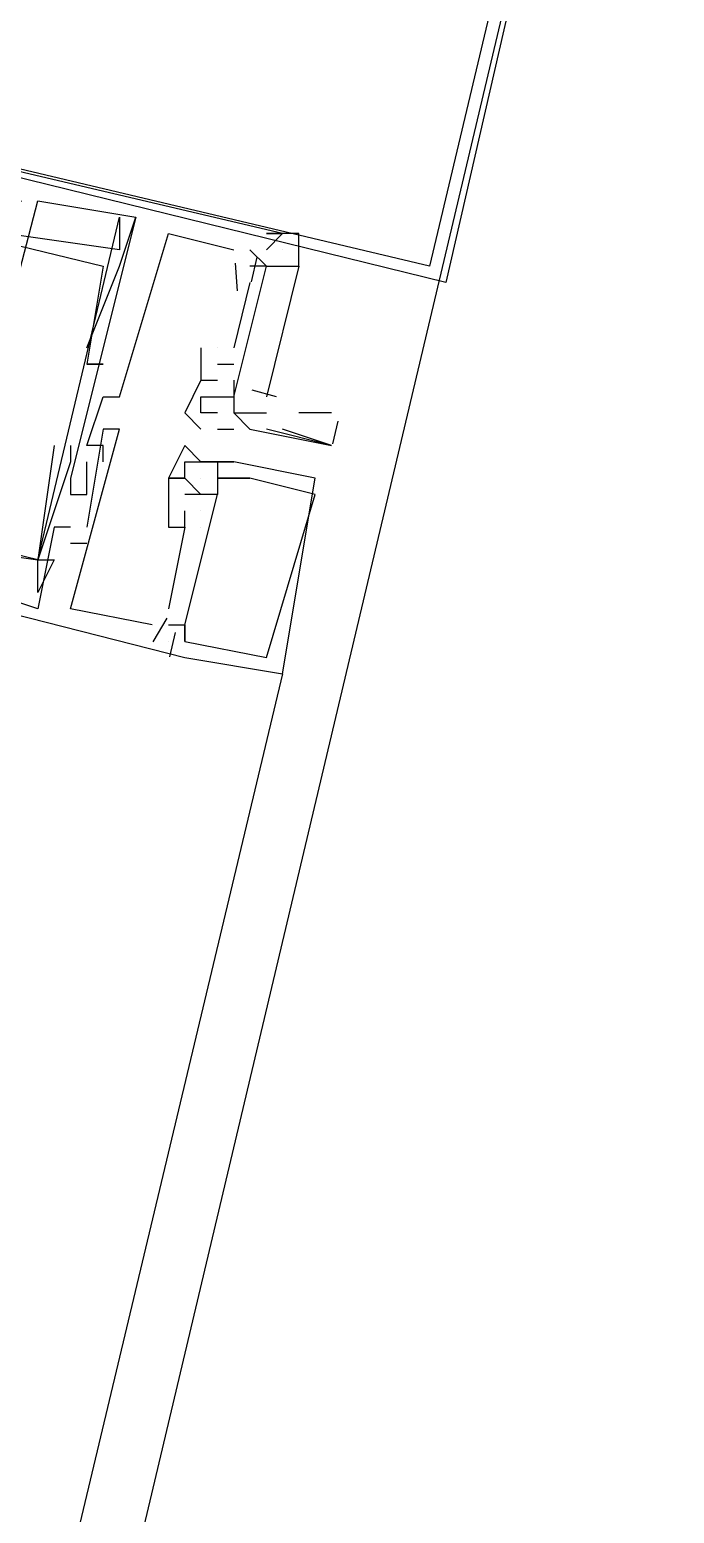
# Model space of a CAD drawing. Header units: feet. Extents: x -84 to 198, y -22 to 181.
# Drawn here: x 123.233 to 123.76, y 55.612 to 56.824 of the extents above; entities that cross this region are included whole.
import ezdxf

# ---------------------------------------------------------------- set-up
doc = ezdxf.new("R2010")
doc.units = ezdxf.units.FT
doc.layers.add('A-LINEA', color=7, linetype='CONTINUOUS')

msp = doc.modelspace()

# ---------------------------------------------------------------- linework, layer by layer
at = {"layer": 'A-LINEA'}
for p, q in [((123.16, 56.3778), (123.24, 56.6844)), ((123.16, 56.3778), (123.24, 56.6844)), ((123.16, 56.3778), (123.24, 56.6844)), ((123.24, 56.6844), (123.24, 56.6844)), ((123.24, 56.6844), (123.24, 56.6844)), ((123.24, 56.6844), (123.24, 56.6844)), ((123.3067, 56.6711), (123.3067, 56.6711)), ((123.3067, 56.6711), (123.3067, 56.6711)), ((123.3067, 56.6711), (123.3067, 56.6711)), ((123.32, 56.6711), (123.32, 56.6711)), ((123.32, 56.6711), (123.32, 56.6711)), ((123.32, 56.6711), (123.32, 56.6711)), ((123.32, 56.6711), (123.32, 56.6711)), ((123.32, 56.6711), (123.32, 56.6711)), ((123.32, 56.6711), (123.32, 56.6711)), ((123.3467, 56.6578), (123.3467, 56.6578)), ((123.3467, 56.6578), (123.3467, 56.6578)), ((123.3467, 56.6578), (123.3467, 56.6578)), ((123.44, 56.6578), (123.44, 56.6578)), ((123.44, 56.6578), (123.44, 56.6578)), ((123.44, 56.6578), (123.44, 56.6578)), ((123.3067, 56.6444), (123.3067, 56.6444)), ((123.3067, 56.6444), (123.3067, 56.6444)), ((123.3067, 56.6444), (123.3067, 56.6444)), ((123.4, 56.6444), (123.4, 56.6444)), ((123.4, 56.6444), (123.4, 56.6444)), ((123.4, 56.6444), (123.4, 56.6444)), ((123.4267, 56.6444), (123.4267, 56.6444)), ((123.4267, 56.6444), (123.4267, 56.6444)), ((123.4267, 56.6444), (123.4267, 56.6444)), ((123.4267, 56.6444), (123.4267, 56.6444)), ((123.4267, 56.6444), (123.4267, 56.6444)), ((123.4267, 56.6444), (123.4267, 56.6444)), ((123.44, 56.6444), (123.44, 56.6444)), ((123.44, 56.6444), (123.44, 56.6444)), ((123.44, 56.6444), (123.44, 56.6444)), ((123.44, 56.6444), (123.44, 56.6444)), ((123.44, 56.6444), (123.44, 56.6444)), ((123.44, 56.6444), (123.44, 56.6444)), ((123.2933, 56.6311), (123.2933, 56.6311)), ((123.2933, 56.6311), (123.2933, 56.6311)), ((123.2933, 56.6311), (123.2933, 56.6311)), ((123.3067, 56.6311), (123.3067, 56.6311)), ((123.3067, 56.6311), (123.3067, 56.6311)), ((123.3067, 56.6311), (123.3067, 56.6311)), ((123.4, 56.6311), (123.4, 56.6311)), ((123.4, 56.6311), (123.4, 56.6311)), ((123.4, 56.6311), (123.4, 56.6311)), ((123.4013, 56.6336), (123.4029, 56.6109)), ((123.4013, 56.6336), (123.4029, 56.6109)), ((123.4013, 56.6336), (123.4029, 56.6109)), ((123.4133, 56.6311), (123.4133, 56.6311)), ((123.4133, 56.6311), (123.4133, 56.6311)), ((123.4133, 56.6311), (123.4133, 56.6311)), ((123.4133, 56.6311), (123.4133, 56.6311)), ((123.4133, 56.6311), (123.4133, 56.6311)), ((123.4133, 56.6311), (123.4133, 56.6311)), ((123.419, 56.6384), (123.4143, 56.6184)), ((123.419, 56.6384), (123.4143, 56.6184)), ((123.419, 56.6384), (123.4143, 56.6184)), ((123.4267, 56.6311), (123.4267, 56.6311)), ((123.4267, 56.6311), (123.4267, 56.6311)), ((123.4267, 56.6311), (123.4267, 56.6311)), ((123.4133, 56.6178), (123.4, 56.5644)), ((123.4133, 56.6178), (123.4, 56.5644)), ((123.4133, 56.6178), (123.4, 56.5644)), ((123.4133, 56.6178), (123.4133, 56.6178)), ((123.4133, 56.6178), (123.4133, 56.6178)), ((123.4133, 56.6178), (123.4133, 56.6178)), ((123.28, 56.5644), (123.28, 56.5644)), ((123.28, 56.5644), (123.28, 56.5644)), ((123.28, 56.5644), (123.28, 56.5644)), ((123.3733, 56.5644), (123.3733, 56.5644)), ((123.3733, 56.5644), (123.3733, 56.5644)), ((123.3733, 56.5644), (123.3733, 56.5644)), ((123.3867, 56.5644), (123.3867, 56.5644)), ((123.3867, 56.5644), (123.3867, 56.5644)), ((123.3867, 56.5644), (123.3867, 56.5644)), ((123.3867, 56.5644), (123.3867, 56.5644)), ((123.3867, 56.5644), (123.3867, 56.5644)), ((123.3867, 56.5644), (123.3867, 56.5644)), ((123.4, 56.5644), (123.4, 56.5644)), ((123.4, 56.5644), (123.4, 56.5644)), ((123.4, 56.5644), (123.4, 56.5644)), ((123.28, 56.5511), (123.28, 56.5511)), ((123.28, 56.5511), (123.28, 56.5511)), ((123.28, 56.5511), (123.28, 56.5511)), ((123.28, 56.5511), (123.28, 56.5511)), ((123.28, 56.5511), (123.28, 56.5511)), ((123.28, 56.5511), (123.28, 56.5511)), ((123.2933, 56.5511), (123.2933, 56.5511)), ((123.2933, 56.5511), (123.2933, 56.5511)), ((123.2933, 56.5511), (123.2933, 56.5511)), ((123.3867, 56.5511), (123.4, 56.5511)), ((123.3867, 56.5511), (123.3867, 56.5511)), ((123.3867, 56.5511), (123.4, 56.5511)), ((123.3867, 56.5511), (123.3867, 56.5511)), ((123.3867, 56.5511), (123.4, 56.5511)), ((123.3867, 56.5511), (123.3867, 56.5511)), ((123.4, 56.5511), (123.4, 56.5511)), ((123.4, 56.5511), (123.4, 56.5511)), ((123.4, 56.5511), (123.4, 56.5511)), ((123.3733, 56.5378), (123.3733, 56.5378)), ((123.3733, 56.5378), (123.3733, 56.5378)), ((123.3733, 56.5378), (123.3733, 56.5378)), ((123.3733, 56.5378), (123.3733, 56.5378)), ((123.3867, 56.5378), (123.3867, 56.5378)), ((123.3867, 56.5378), (123.3867, 56.5378)), ((123.3867, 56.5378), (123.3867, 56.5378)), ((123.3867, 56.5378), (123.3867, 56.5378)), ((123.4, 56.5378), (123.4, 56.5378)), ((123.4, 56.5378), (123.4, 56.5378)), ((123.4, 56.5378), (123.4, 56.5378)), ((123.2933, 56.5244), (123.2933, 56.5244)), ((123.2933, 56.5244), (123.2933, 56.5244)), ((123.2933, 56.5244), (123.2933, 56.5244)), ((123.3067, 56.5244), (123.3067, 56.5244)), ((123.3067, 56.5244), (123.3067, 56.5244)), ((123.3067, 56.5244), (123.3067, 56.5244)), ((123.3733, 56.5244), (123.3733, 56.5244)), ((123.3733, 56.5244), (123.3733, 56.5244)), ((123.3733, 56.5244), (123.3733, 56.5244)), ((123.3867, 56.5244), (123.3867, 56.5244)), ((123.3867, 56.5244), (123.3867, 56.5244)), ((123.4, 56.5244), (123.4, 56.5244)), ((123.4, 56.5244), (123.4, 56.5244)), ((123.4, 56.5244), (123.4, 56.5244)), ((123.4, 56.5244), (123.4, 56.5244)), ((123.4, 56.5244), (123.4, 56.5244)), ((123.4148, 56.5301), (123.4347, 56.5245)), ((123.4148, 56.5301), (123.4347, 56.5245)), ((123.4148, 56.5301), (123.4347, 56.5245)), ((123.36, 56.5111), (123.36, 56.5111)), ((123.3733, 56.5111), (123.3733, 56.5111)), ((123.3867, 56.5111), (123.3867, 56.5111)), ((123.4, 56.5111), (123.4, 56.5111)), ((123.4, 56.5111), (123.4, 56.5111)), ((123.4, 56.5111), (123.4, 56.5111)), ((123.4267, 56.5111), (123.4267, 56.5111)), ((123.48, 56.5111), (123.4533, 56.5111)), ((123.2933, 56.4978), (123.2933, 56.4978)), ((123.2933, 56.4978), (123.2933, 56.4978)), ((123.2933, 56.4978), (123.2933, 56.4978)), ((123.3067, 56.4978), (123.3067, 56.4978)), ((123.3067, 56.4978), (123.3067, 56.4978)), ((123.3067, 56.4978), (123.3067, 56.4978)), ((123.3733, 56.4978), (123.3733, 56.4978)), ((123.3867, 56.4978), (123.4, 56.4978)), ((123.3867, 56.4978), (123.3867, 56.4978)), ((123.4, 56.4978), (123.4, 56.4978)), ((123.4133, 56.4978), (123.4133, 56.4978)), ((123.4267, 56.4978), (123.4267, 56.4978)), ((123.485, 56.5043), (123.4807, 56.486)), ((123.2533, 56.4844), (123.2533, 56.4844)), ((123.2533, 56.4844), (123.2533, 56.4844)), ((123.2533, 56.4844), (123.2533, 56.4844)), ((123.2667, 56.4844), (123.2667, 56.4844)), ((123.2667, 56.4844), (123.2667, 56.4844)), ((123.2667, 56.4844), (123.2667, 56.4844)), ((123.28, 56.4844), (123.28, 56.4844)), ((123.28, 56.4844), (123.28, 56.4844)), ((123.28, 56.4844), (123.28, 56.4844)), ((123.2933, 56.4844), (123.2933, 56.4844)), ((123.2933, 56.4844), (123.2933, 56.4844)), ((123.2933, 56.4844), (123.2933, 56.4844)), ((123.36, 56.4844), (123.36, 56.4844)), ((123.36, 56.4844), (123.36, 56.4844)), ((123.36, 56.4844), (123.36, 56.4844)), ((123.48, 56.4844), (123.48, 56.4844)), ((123.2667, 56.4711), (123.2667, 56.4711)), ((123.2667, 56.4711), (123.2667, 56.4711)), ((123.2667, 56.4711), (123.2667, 56.4711)), ((123.28, 56.4444), (123.28, 56.4711)), ((123.28, 56.4711), (123.28, 56.4711)), ((123.28, 56.4444), (123.28, 56.4711)), ((123.28, 56.4711), (123.28, 56.4711)), ((123.28, 56.4444), (123.28, 56.4711)), ((123.28, 56.4711), (123.28, 56.4711)), ((123.2933, 56.4711), (123.2933, 56.4711)), ((123.2933, 56.4711), (123.2933, 56.4711)), ((123.2933, 56.4711), (123.2933, 56.4711)), ((123.36, 56.4711), (123.36, 56.4711)), ((123.36, 56.4711), (123.36, 56.4711)), ((123.36, 56.4711), (123.36, 56.4711)), ((123.3733, 56.4711), (123.3733, 56.4711)), ((123.3733, 56.4711), (123.3733, 56.4711)), ((123.3733, 56.4711), (123.3733, 56.4711)), ((123.3867, 56.4711), (123.3867, 56.4711)), ((123.3867, 56.4711), (123.3867, 56.4711)), ((123.3867, 56.4711), (123.3867, 56.4711)), ((123.3867, 56.4711), (123.3867, 56.4711)), ((123.3867, 56.4711), (123.3867, 56.4711)), ((123.3867, 56.4711), (123.3867, 56.4711)), ((123.4, 56.4711), (123.4, 56.4711)), ((123.4, 56.4711), (123.4, 56.4711)), ((123.4, 56.4711), (123.4, 56.4711)), ((123.4, 56.4711), (123.4, 56.4711)), ((123.4, 56.4711), (123.4, 56.4711)), ((123.4, 56.4711), (123.4, 56.4711)), ((123.2667, 56.4578), (123.2667, 56.4578)), ((123.2667, 56.4578), (123.2667, 56.4578)), ((123.2667, 56.4578), (123.2667, 56.4578)), ((123.2667, 56.4578), (123.2667, 56.4578)), ((123.2667, 56.4578), (123.2667, 56.4578)), ((123.2667, 56.4578), (123.2667, 56.4578)), ((123.28, 56.4578), (123.28, 56.4578)), ((123.28, 56.4578), (123.28, 56.4578)), ((123.28, 56.4578), (123.28, 56.4578)), ((123.36, 56.4578), (123.3467, 56.4578)), ((123.3467, 56.4578), (123.3467, 56.4578)), ((123.3467, 56.4578), (123.3467, 56.4578)), ((123.36, 56.4578), (123.3467, 56.4578)), ((123.3467, 56.4578), (123.3467, 56.4578)), ((123.3467, 56.4578), (123.3467, 56.4578)), ((123.36, 56.4578), (123.3467, 56.4578)), ((123.3467, 56.4578), (123.3467, 56.4578)), ((123.3467, 56.4578), (123.3467, 56.4578)), ((123.36, 56.4578), (123.36, 56.4578)), ((123.36, 56.4578), (123.36, 56.4578)), ((123.36, 56.4578), (123.36, 56.4578)), ((123.36, 56.4578), (123.36, 56.4578)), ((123.36, 56.4578), (123.36, 56.4578)), ((123.36, 56.4578), (123.36, 56.4578)), ((123.36, 56.4578), (123.36, 56.4578)), ((123.36, 56.4578), (123.36, 56.4578)), ((123.36, 56.4578), (123.36, 56.4578)), ((123.3733, 56.4578), (123.3733, 56.4578)), ((123.3733, 56.4578), (123.3733, 56.4578)), ((123.3733, 56.4578), (123.3733, 56.4578)), ((123.3867, 56.4578), (123.3867, 56.4578)), ((123.3867, 56.4578), (123.3867, 56.4578)), ((123.3867, 56.4578), (123.3867, 56.4578)), ((123.3867, 56.4578), (123.3867, 56.4578)), ((123.3867, 56.4578), (123.3867, 56.4578)), ((123.3867, 56.4578), (123.3867, 56.4578)), ((123.4, 56.4578), (123.4, 56.4578)), ((123.4, 56.4578), (123.4, 56.4578)), ((123.4, 56.4578), (123.4, 56.4578)), ((123.4133, 56.4578), (123.4133, 56.4578)), ((123.4133, 56.4578), (123.4133, 56.4578)), ((123.4133, 56.4578), (123.4133, 56.4578)), ((123.4133, 56.4578), (123.4133, 56.4578)), ((123.4133, 56.4578), (123.4133, 56.4578)), ((123.4133, 56.4578), (123.4133, 56.4578)), ((123.4667, 56.4578), (123.4667, 56.4578)), ((123.4667, 56.4578), (123.4667, 56.4578)), ((123.4667, 56.4578), (123.4667, 56.4578)), ((123.2667, 56.4444), (123.2667, 56.4444)), ((123.2667, 56.4444), (123.2667, 56.4444)), ((123.2667, 56.4444), (123.2667, 56.4444)), ((123.2667, 56.4444), (123.2667, 56.4444)), ((123.2667, 56.4444), (123.2667, 56.4444)), ((123.2667, 56.4444), (123.2667, 56.4444)), ((123.28, 56.4444), (123.28, 56.4444)), ((123.28, 56.4444), (123.28, 56.4444)), ((123.28, 56.4444), (123.28, 56.4444)), ((123.28, 56.4444), (123.28, 56.4444)), ((123.28, 56.4444), (123.28, 56.4444)), ((123.28, 56.4444), (123.28, 56.4444)), ((123.3467, 56.4444), (123.3467, 56.4444)), ((123.3467, 56.4444), (123.3467, 56.4444)), ((123.3467, 56.4444), (123.3467, 56.4444)), ((123.36, 56.4444), (123.36, 56.4444)), ((123.36, 56.4444), (123.36, 56.4444)), ((123.36, 56.4444), (123.36, 56.4444)), ((123.36, 56.4444), (123.36, 56.4444)), ((123.36, 56.4444), (123.36, 56.4444)), ((123.36, 56.4444), (123.36, 56.4444)), ((123.36, 56.4444), (123.36, 56.4444)), ((123.36, 56.4444), (123.36, 56.4444)), ((123.36, 56.4444), (123.36, 56.4444)), ((123.3733, 56.4444), (123.3733, 56.4444)), ((123.3733, 56.4444), (123.3733, 56.4444)), ((123.3733, 56.4444), (123.3733, 56.4444)), ((123.3733, 56.4444), (123.3733, 56.4444)), ((123.3733, 56.4444), (123.3733, 56.4444)), ((123.3733, 56.4444), (123.3733, 56.4444)), ((123.3733, 56.4444), (123.3733, 56.4444)), ((123.3733, 56.4444), (123.3733, 56.4444)), ((123.3733, 56.4444), (123.3733, 56.4444)), ((123.3867, 56.4444), (123.3867, 56.4444)), ((123.3867, 56.4444), (123.3867, 56.4444)), ((123.3867, 56.4444), (123.3867, 56.4444)), ((123.3867, 56.4444), (123.3867, 56.4444)), ((123.3867, 56.4444), (123.3867, 56.4444)), ((123.3867, 56.4444), (123.3867, 56.4444)), ((123.3867, 56.4444), (123.3867, 56.4444)), ((123.3867, 56.4444), (123.3867, 56.4444)), ((123.3867, 56.4444), (123.3867, 56.4444)), ((123.4667, 56.4444), (123.4667, 56.4444)), ((123.4667, 56.4444), (123.4667, 56.4444)), ((123.4667, 56.4444), (123.4667, 56.4444)), ((123.36, 56.4178), (123.36, 56.4311)), ((123.36, 56.4311), (123.36, 56.4311)), ((123.36, 56.4178), (123.36, 56.4311)), ((123.36, 56.4311), (123.36, 56.4311)), ((123.36, 56.4178), (123.36, 56.4311)), ((123.36, 56.4311), (123.36, 56.4311)), ((123.3733, 56.4311), (123.3733, 56.4311)), ((123.3733, 56.4311), (123.3733, 56.4311)), ((123.3733, 56.4311), (123.3733, 56.4311)), ((123.3733, 56.4311), (123.3733, 56.4311)), ((123.3733, 56.4311), (123.3733, 56.4311)), ((123.3733, 56.4311), (123.3733, 56.4311)), ((123.2533, 56.4178), (123.2533, 56.4178)), ((123.2533, 56.4178), (123.2533, 56.4178)), ((123.2533, 56.4178), (123.2533, 56.4178)), ((123.2667, 56.4178), (123.2667, 56.4178)), ((123.2667, 56.4178), (123.2667, 56.4178)), ((123.2667, 56.4178), (123.2667, 56.4178)), ((123.28, 56.4178), (123.28, 56.4178)), ((123.28, 56.4178), (123.28, 56.4178)), ((123.28, 56.4178), (123.28, 56.4178)), ((123.3467, 56.4178), (123.3467, 56.4178)), ((123.3467, 56.4178), (123.3467, 56.4178)), ((123.3467, 56.4178), (123.3467, 56.4178)), ((123.36, 56.4178), (123.36, 56.4178)), ((123.36, 56.4178), (123.36, 56.4178)), ((123.36, 56.4178), (123.36, 56.4178)), ((123.36, 56.4178), (123.36, 56.4178)), ((123.36, 56.4178), (123.36, 56.4178)), ((123.36, 56.4178), (123.36, 56.4178)), ((123.3733, 56.4178), (123.3733, 56.4178)), ((123.3733, 56.4178), (123.3733, 56.4178)), ((123.3733, 56.4178), (123.3733, 56.4178)), ((123.3733, 56.4178), (123.3733, 56.4178)), ((123.3733, 56.4178), (123.3733, 56.4178)), ((123.3733, 56.4178), (123.3733, 56.4178)), ((123.28, 56.4044), (123.2667, 56.4044)), ((123.2667, 56.4044), (123.2667, 56.4044)), ((123.28, 56.4044), (123.2667, 56.4044)), ((123.2667, 56.4044), (123.2667, 56.4044)), ((123.28, 56.4044), (123.2667, 56.4044)), ((123.2667, 56.4044), (123.2667, 56.4044)), ((123.28, 56.4044), (123.28, 56.4044)), ((123.28, 56.4044), (123.28, 56.4044)), ((123.28, 56.4044), (123.28, 56.4044)), ((123.24, 56.3911), (123.24, 56.3911)), ((123.24, 56.3911), (123.24, 56.3911)), ((123.24, 56.3911), (123.24, 56.3911)), ((123.24, 56.3911), (123.24, 56.3911)), ((123.24, 56.3911), (123.24, 56.3911)), ((123.24, 56.3911), (123.24, 56.3911)), ((123.24, 56.3911), (123.24, 56.3911)), ((123.24, 56.3911), (123.24, 56.3911)), ((123.24, 56.3911), (123.24, 56.3911)), ((123.2533, 56.3911), (123.2533, 56.3911)), ((123.2533, 56.3911), (123.2533, 56.3911)), ((123.2533, 56.3911), (123.2533, 56.3911)), ((123.24, 56.3644), (123.24, 56.3644)), ((123.24, 56.3644), (123.24, 56.3644)), ((123.24, 56.3644), (123.24, 56.3644)), ((123.24, 56.3511), (123.24, 56.3511)), ((123.24, 56.3511), (123.24, 56.3511)), ((123.24, 56.3511), (123.24, 56.3511)), ((123.24, 56.3511), (123.24, 56.3511)), ((123.24, 56.3511), (123.24, 56.3511)), ((123.24, 56.3511), (123.24, 56.3511)), ((123.2667, 56.3511), (123.2667, 56.3511)), ((123.2667, 56.3511), (123.2667, 56.3511)), ((123.2667, 56.3511), (123.2667, 56.3511)), ((123.3467, 56.3511), (123.3467, 56.3511)), ((123.3467, 56.3511), (123.3467, 56.3511)), ((123.3467, 56.3511), (123.3467, 56.3511)), ((123.3333, 56.3378), (123.3333, 56.3378)), ((123.3333, 56.3378), (123.3333, 56.3378)), ((123.3333, 56.3378), (123.3333, 56.3378)), ((123.3455, 56.3435), (123.3339, 56.324)), ((123.3455, 56.3435), (123.3339, 56.324)), ((123.3455, 56.3435), (123.3339, 56.324)), ((123.3467, 56.3378), (123.3467, 56.3378)), ((123.3467, 56.3378), (123.3467, 56.3378)), ((123.3467, 56.3378), (123.3467, 56.3378)), ((123.36, 56.3378), (123.36, 56.3378)), ((123.36, 56.3378), (123.36, 56.3378)), ((123.36, 56.3378), (123.36, 56.3378)), ((123.36, 56.3378), (123.36, 56.3378)), ((123.36, 56.3378), (123.36, 56.3378)), ((123.36, 56.3378), (123.36, 56.3378)), ((123.3467, 56.3244), (123.3467, 56.3244)), ((123.3467, 56.3244), (123.3467, 56.3244)), ((123.3467, 56.3244), (123.3467, 56.3244)), ((123.3467, 56.3244), (123.3467, 56.3244)), ((123.3467, 56.3244), (123.3467, 56.3244)), ((123.3467, 56.3244), (123.3467, 56.3244)), ((123.3523, 56.3317), (123.3476, 56.3117)), ((123.3523, 56.3317), (123.3476, 56.3117)), ((123.3523, 56.3317), (123.3476, 56.3117)), ((123.36, 56.3244), (123.36, 56.3244)), ((123.36, 56.3244), (123.36, 56.3244)), ((123.36, 56.3244), (123.36, 56.3244)), ((123.36, 56.3244), (123.36, 56.3244)), ((123.36, 56.3244), (123.36, 56.3244)), ((123.36, 56.3244), (123.36, 56.3244)), ((123.36, 56.3244), (123.36, 56.3244)), ((123.36, 56.3244), (123.36, 56.3244)), ((123.36, 56.3244), (123.36, 56.3244)), ((123.36, 56.3244), (123.36, 56.3244)), ((123.36, 56.3244), (123.36, 56.3244)), ((123.36, 56.3244), (123.36, 56.3244)), ((123.36, 56.3111), (123.36, 56.3111)), ((123.36, 56.3111), (123.36, 56.3111)), ((123.36, 56.3111), (123.36, 56.3111)), ((123.36, 56.3111), (123.36, 56.3111)), ((123.36, 56.3111), (123.36, 56.3111)), ((123.36, 56.3111), (123.36, 56.3111)), ((123.4267, 56.3111), (123.4267, 56.3111)), ((123.4267, 56.3111), (123.4267, 56.3111)), ((123.4267, 56.3111), (123.4267, 56.3111)), ((123.44, 56.2978), (121.68, 48.9244)), ((123.44, 56.2978), (123.44, 56.2978)), ((123.44, 56.2978), (123.44, 56.2978)), ((123.44, 56.2978), (123.44, 56.2978))]:
    msp.add_line(p, q, dxfattribs=at)
for points in [[(117, 59.0311), (123.76, 57.4311), (119.84, 40.8844)], [(122.9467, 57.6178), (123.76, 57.4311), (123.5733, 56.6178), (122.76, 56.8178), (122.9467, 57.6178)], [(122.96, 57.6044), (123.7467, 57.4178), (123.56, 56.6311), (122.7733, 56.8178), (122.96, 57.6044)], [(123.44, 56.6578), (122.76, 56.8178), (122.72, 56.6578), (122.7467, 56.6578), (122.72, 56.5778), (122.7467, 56.5644), (122.7467, 56.5778), (122.7333, 56.5778)], [(123.44, 56.6578), (122.76, 56.8178), (122.72, 56.6578), (122.7467, 56.6578), (122.72, 56.5778), (122.7467, 56.5644), (122.7467, 56.5778), (122.7333, 56.5778)], [(123.44, 56.6578), (122.76, 56.8178), (122.72, 56.6578), (122.7467, 56.6578), (122.72, 56.5778), (122.7467, 56.5644), (122.7467, 56.5778), (122.7333, 56.5778)], [(122.7733, 56.6711), (122.8, 56.7511), (123.2933, 56.6311), (123.28, 56.5511), (123.28, 56.5511), (123.2933, 56.5511), (123.28, 56.5511)], [(122.7733, 56.6711), (122.8, 56.7511), (123.2933, 56.6311), (123.28, 56.5511), (123.28, 56.5511), (123.2933, 56.5511), (123.28, 56.5511)], [(122.7733, 56.6711), (122.8, 56.7511), (123.2933, 56.6311), (123.28, 56.5511), (123.28, 56.5511), (123.2933, 56.5511), (123.28, 56.5511)], [(123.3067, 56.6711), (123.3067, 56.6444), (123.2133, 56.6578), (123.2133, 56.6711), (123.2267, 56.6844)], [(123.3067, 56.6711), (123.3067, 56.6444), (123.2133, 56.6578), (123.2133, 56.6711), (123.2267, 56.6844)], [(123.3067, 56.6711), (123.3067, 56.6444), (123.2133, 56.6578), (123.2133, 56.6711), (123.2267, 56.6844)], [(123.24, 56.6844), (123.32, 56.6711), (123.2667, 56.4578), (123.2667, 56.4444), (123.28, 56.4444), (123.28, 56.4578)], [(123.24, 56.6844), (123.32, 56.6711), (123.2667, 56.4578), (123.2667, 56.4444), (123.28, 56.4444), (123.28, 56.4578)], [(123.24, 56.6844), (123.32, 56.6711), (123.2667, 56.4578), (123.2667, 56.4444), (123.28, 56.4444), (123.28, 56.4578)], [(123.2667, 56.4844), (123.2667, 56.4844), (123.2667, 56.4711), (123.24, 56.3911), (123.2533, 56.3911), (123.24, 56.3644), (123.24, 56.3911), (123.3067, 56.6711)], [(123.2667, 56.4844), (123.2667, 56.4844), (123.2667, 56.4711), (123.24, 56.3911), (123.2533, 56.3911), (123.24, 56.3644), (123.24, 56.3911), (123.3067, 56.6711)], [(123.2667, 56.4844), (123.2667, 56.4844), (123.2667, 56.4711), (123.24, 56.3911), (123.2533, 56.3911), (123.24, 56.3644), (123.24, 56.3911), (123.3067, 56.6711)], [(123.28, 56.5644), (123.3067, 56.6311), (123.32, 56.6711)], [(123.28, 56.5644), (123.3067, 56.6311), (123.32, 56.6711)], [(123.28, 56.5644), (123.3067, 56.6311), (123.32, 56.6711)], [(123.2933, 56.4711), (123.2933, 56.4844), (123.28, 56.4844), (123.2933, 56.5244), (123.3067, 56.5244), (123.3467, 56.6578), (123.4, 56.6444)], [(123.2933, 56.4711), (123.2933, 56.4844), (123.28, 56.4844), (123.2933, 56.5244), (123.3067, 56.5244), (123.3467, 56.6578), (123.4, 56.6444)], [(123.2933, 56.4711), (123.2933, 56.4844), (123.28, 56.4844), (123.2933, 56.5244), (123.3067, 56.5244), (123.3467, 56.6578), (123.4, 56.6444)], [(123.4133, 56.6444), (123.4267, 56.6311), (123.4533, 56.6311), (123.4533, 56.6578), (123.4267, 56.6578), (123.44, 56.6578), (123.4267, 56.6444)], [(122.72, 56.6044), (122.72, 56.5911), (122.72, 56.6311), (122.7333, 56.6178), (122.7333, 56.6311), (122.72, 56.6311), (122.68, 56.4844), (123.36, 56.3111)], [(122.72, 56.6044), (122.72, 56.5911), (122.72, 56.6311), (122.7333, 56.6178), (122.7333, 56.6311), (122.72, 56.6311), (122.68, 56.4844), (123.36, 56.3111)], [(122.72, 56.6044), (122.72, 56.5911), (122.72, 56.6311), (122.7333, 56.6178), (122.7333, 56.6311), (122.72, 56.6311), (122.68, 56.4844), (123.36, 56.3111)], [(123.4, 56.5244), (123.4267, 56.6311), (123.4533, 56.6311), (123.4267, 56.5244)], [(123.4, 56.5378), (123.4, 56.5244), (123.4267, 56.6311), (123.4133, 56.6311)], [(123.4, 56.5244), (123.4267, 56.6311), (123.4533, 56.6311), (123.4267, 56.5244)], [(123.4, 56.5378), (123.4, 56.5244), (123.4267, 56.6311), (123.4133, 56.6311)], [(123.4, 56.5244), (123.4267, 56.6311), (123.4533, 56.6311), (123.4267, 56.5244)], [(123.4, 56.5378), (123.4, 56.5244), (123.4267, 56.6311), (123.4133, 56.6311)], [(123.2533, 56.4844), (123.24, 56.3911), (122.7467, 56.5111), (122.76, 56.6044), (122.7467, 56.5911), (122.7333, 56.4978), (122.7067, 56.4978), (122.7067, 56.4844), (122.7067, 56.4978), (122.7333, 56.4844), (122.7333, 56.5111), (123.1467, 56.4044), (123.1333, 56.3911), (123.1467, 56.3911), (123.1467, 56.4044), (123.24, 56.3911)], [(123.2533, 56.4844), (123.24, 56.3911), (122.7467, 56.5111), (122.76, 56.6044), (122.7467, 56.5911), (122.7333, 56.4978), (122.7067, 56.4978), (122.7067, 56.4844), (122.7067, 56.4978), (122.7333, 56.4844), (122.7333, 56.5111), (123.1467, 56.4044), (123.1333, 56.3911), (123.1467, 56.3911), (123.1467, 56.4044), (123.24, 56.3911)], [(123.2533, 56.4844), (123.24, 56.3911), (122.7467, 56.5111), (122.76, 56.6044), (122.7467, 56.5911), (122.7333, 56.4978), (122.7067, 56.4978), (122.7067, 56.4844), (122.7067, 56.4978), (122.7333, 56.4844), (122.7333, 56.5111), (123.1467, 56.4044), (123.1333, 56.3911), (123.1467, 56.3911), (123.1467, 56.4044), (123.24, 56.3911)], [(123.3733, 56.5644), (123.3733, 56.5378), (123.3867, 56.5378)], [(123.3733, 56.5644), (123.3733, 56.5378), (123.3867, 56.5378)], [(123.3733, 56.5644), (123.3733, 56.5378), (123.3867, 56.5378)], [(123.3733, 56.5378), (123.36, 56.5111), (123.3733, 56.4978)], [(123.3733, 56.5378), (123.3733, 56.5378), (123.3733, 56.5378), (123.3733, 56.5378), (123.3733, 56.5378), (123.3733, 56.5378)], [(123.3867, 56.5111), (123.3733, 56.5111), (123.3733, 56.5244), (123.4, 56.5244), (123.4, 56.5111), (123.4267, 56.5111)], [(123.4, 56.5244), (123.4, 56.5244), (123.4, 56.5244), (123.4, 56.5111), (123.4, 56.5111)], [(123.4, 56.5111), (123.4133, 56.4978), (123.48, 56.4844), (123.48, 56.4844), (123.4267, 56.4978), (123.4267, 56.4978), (123.4267, 56.4978), (123.4267, 56.4978)], [(123.3333, 56.3378), (123.2667, 56.3511), (123.3067, 56.4978), (123.2933, 56.4978), (123.28, 56.4178)], [(123.3333, 56.3378), (123.2667, 56.3511), (123.3067, 56.4978), (123.2933, 56.4978), (123.28, 56.4178)], [(123.3333, 56.3378), (123.2667, 56.3511), (123.3067, 56.4978), (123.2933, 56.4978), (123.28, 56.4178)], [(123.48, 56.4844), (123.44, 56.4978), (123.44, 56.4978)], [(123.3867, 56.4711), (123.4, 56.4711), (123.3733, 56.4711), (123.36, 56.4844), (123.3467, 56.4578), (123.36, 56.4578)], [(123.3867, 56.4711), (123.4, 56.4711), (123.3733, 56.4711), (123.36, 56.4844), (123.3467, 56.4578), (123.36, 56.4578)], [(123.3867, 56.4711), (123.4, 56.4711), (123.3733, 56.4711), (123.36, 56.4844), (123.3467, 56.4578), (123.36, 56.4578)], [(123.3733, 56.4444), (123.36, 56.4578), (123.36, 56.4711), (123.3867, 56.4711), (123.3867, 56.4444)], [(123.36, 56.3111), (123.44, 56.2978), (123.44, 56.2978), (123.4667, 56.4578), (123.4, 56.4711)], [(123.3733, 56.4444), (123.36, 56.4578), (123.36, 56.4711), (123.3867, 56.4711), (123.3867, 56.4444)], [(123.36, 56.3111), (123.44, 56.2978), (123.44, 56.2978), (123.4667, 56.4578), (123.4, 56.4711)], [(123.3733, 56.4444), (123.36, 56.4578), (123.36, 56.4711), (123.3867, 56.4711), (123.3867, 56.4444)], [(123.36, 56.3111), (123.44, 56.2978), (123.44, 56.2978), (123.4667, 56.4578), (123.4, 56.4711)], [(123.3467, 56.4578), (123.3467, 56.4178), (123.36, 56.4178), (123.3467, 56.3511)], [(123.3467, 56.4578), (123.3467, 56.4178), (123.36, 56.4178), (123.3467, 56.3511)], [(123.3467, 56.4578), (123.3467, 56.4178), (123.36, 56.4178), (123.3467, 56.3511)], [(123.36, 56.3244), (123.36, 56.3378), (123.36, 56.3244), (123.4267, 56.3111), (123.4267, 56.3111), (123.4667, 56.4444), (123.4667, 56.4444), (123.4133, 56.4578), (123.4133, 56.4578), (123.4133, 56.4578), (123.4133, 56.4578), (123.3867, 56.4578), (123.3867, 56.4578)], [(123.3867, 56.4578), (123.3867, 56.4444), (123.3733, 56.4444), (123.3733, 56.4444), (123.36, 56.4444), (123.36, 56.4444), (123.36, 56.4444), (123.36, 56.4444)], [(123.36, 56.3244), (123.36, 56.3378), (123.36, 56.3244), (123.4267, 56.3111), (123.4267, 56.3111), (123.4667, 56.4444), (123.4667, 56.4444), (123.4133, 56.4578), (123.4133, 56.4578), (123.4133, 56.4578), (123.4133, 56.4578), (123.3867, 56.4578), (123.3867, 56.4578)], [(123.3867, 56.4578), (123.3867, 56.4444), (123.3733, 56.4444), (123.3733, 56.4444), (123.36, 56.4444), (123.36, 56.4444), (123.36, 56.4444), (123.36, 56.4444)], [(123.36, 56.3244), (123.36, 56.3378), (123.36, 56.3244), (123.4267, 56.3111), (123.4267, 56.3111), (123.4667, 56.4444), (123.4667, 56.4444), (123.4133, 56.4578), (123.4133, 56.4578), (123.4133, 56.4578), (123.4133, 56.4578), (123.3867, 56.4578), (123.3867, 56.4578)], [(123.3867, 56.4578), (123.3867, 56.4444), (123.3733, 56.4444), (123.3733, 56.4444), (123.36, 56.4444), (123.36, 56.4444), (123.36, 56.4444), (123.36, 56.4444)], [(123.3867, 56.4578), (123.4, 56.4578), (123.4133, 56.4578)], [(123.3867, 56.4578), (123.4, 56.4578), (123.4133, 56.4578)], [(123.3867, 56.4578), (123.4, 56.4578), (123.4133, 56.4578)], [(123.3467, 56.3378), (123.36, 56.3378), (123.3867, 56.4444), (123.3733, 56.4444)], [(123.3467, 56.3378), (123.36, 56.3378), (123.3867, 56.4444), (123.3733, 56.4444)], [(123.3467, 56.3378), (123.36, 56.3378), (123.3867, 56.4444), (123.3733, 56.4444)], [(123.2667, 56.4178), (123.2533, 56.4178), (123.24, 56.3511), (123.16, 56.3778), (123.16, 56.4044), (123.1467, 56.4044)], [(123.2667, 56.4178), (123.2533, 56.4178), (123.24, 56.3511), (123.16, 56.3778), (123.16, 56.4044), (123.1467, 56.4044)], [(123.2667, 56.4178), (123.2533, 56.4178), (123.24, 56.3511), (123.16, 56.3778), (123.16, 56.4044), (123.1467, 56.4044)]]:
    msp.add_lwpolyline(points, dxfattribs=at)

doc.saveas('drawing.dxf')
